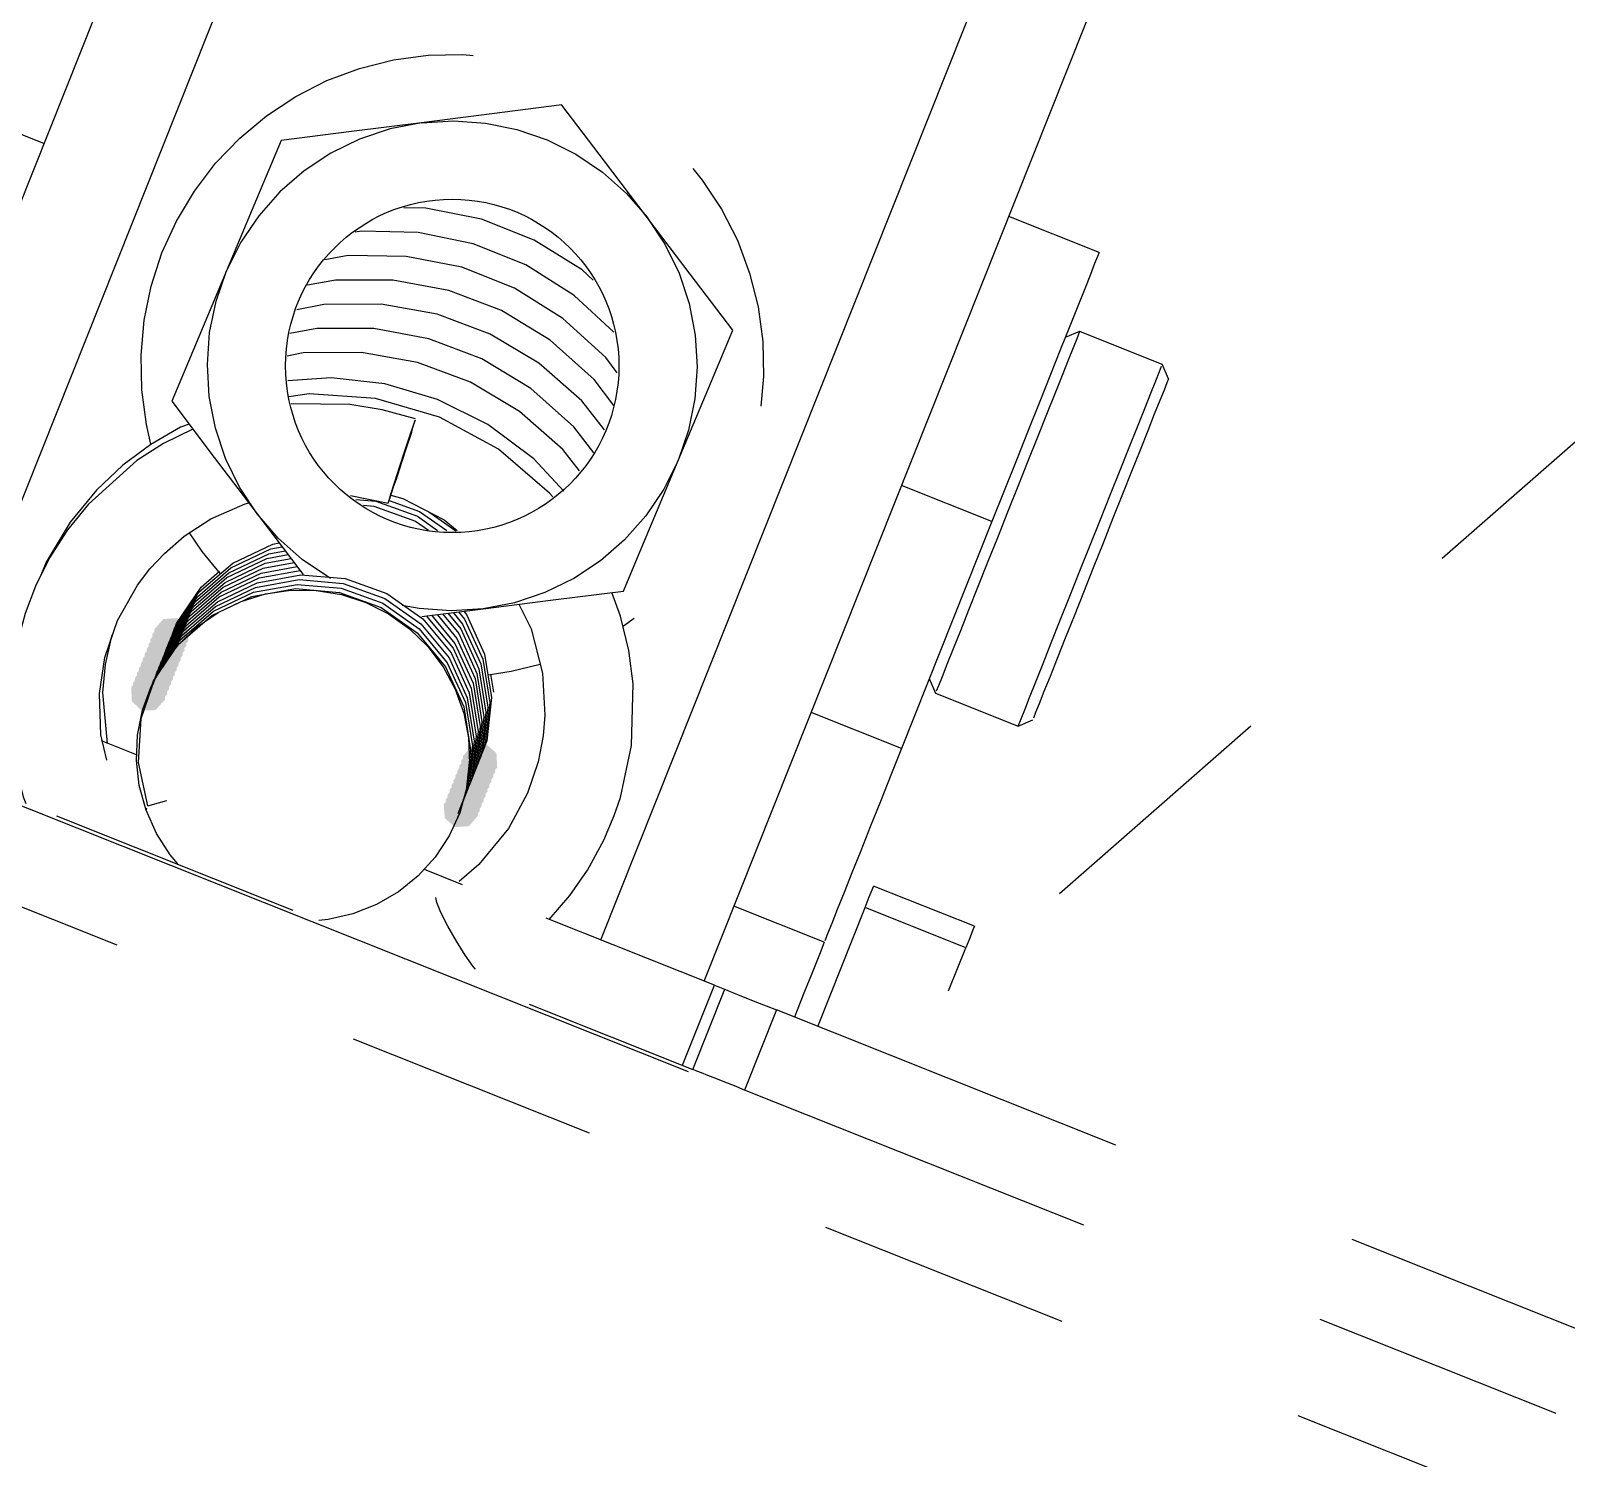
# Model space of a CAD drawing. Extents: x 3 to 592, y 5 to 207.
# Drawn here: x 52.07 to 59.74, y 63.55 to 70.67 of the extents above; entities that cross this region are included whole.
import ezdxf

# ---------------------------------------------------------------- set-up
doc = ezdxf.new("R2010")
doc.units = 0
doc.layers.get('0').update_dxf_attribs({"linetype": 'CONTINUOUS'})

msp = doc.modelspace()

# ---------------------------------------------------------------- hatches: boundary and pattern name
h = msp.add_hatch(color=7)
h.dxf.hatch_style = 2
h.paths.add_polyline_path([(52.683017, 67.684734), (52.728177, 67.73665), (52.796806, 67.741629), (52.848723, 67.696469), (52.853701, 67.627839), (52.807482, 67.572748), (52.738853, 67.56777), (52.686937, 67.61293)])
h = msp.add_hatch(color=7)
h.dxf.hatch_style = 2
h.paths.add_polyline_path([(52.683017, 67.684734), (52.728177, 67.73665), (52.796806, 67.741629), (52.848723, 67.696469), (52.853701, 67.627839), (52.807482, 67.572748), (52.738853, 67.56777), (52.686937, 67.61293)])
h = msp.add_hatch(color=7)
h.dxf.hatch_style = 2
h.paths.add_polyline_path([(52.65416, 67.612309), (52.69932, 67.664225), (52.767949, 67.669203), (52.819865, 67.624043), (52.824844, 67.555414), (52.778625, 67.500323), (52.709996, 67.495344), (52.65808, 67.540505)])
h = msp.add_hatch(color=7)
h.dxf.hatch_style = 2
h.paths.add_polyline_path([(52.65416, 67.612309), (52.69932, 67.664225), (52.767949, 67.669203), (52.819865, 67.624043), (52.824844, 67.555414), (52.778625, 67.500323), (52.709996, 67.495344), (52.65808, 67.540505)])
h = msp.add_hatch(color=7)
h.dxf.hatch_style = 2
h.paths.add_polyline_path([(52.663791, 67.636439), (52.708951, 67.688355), (52.77758, 67.693333), (52.829496, 67.648173), (52.834474, 67.579544), (52.788256, 67.524453), (52.719627, 67.519474), (52.66771, 67.564635)])
h = msp.add_hatch(color=7)
h.dxf.hatch_style = 2
h.paths.add_polyline_path([(52.663791, 67.636439), (52.708951, 67.688355), (52.77758, 67.693333), (52.829496, 67.648173), (52.834474, 67.579544), (52.788256, 67.524453), (52.719627, 67.519474), (52.66771, 67.564635)])
h = msp.add_hatch(color=7)
h.dxf.hatch_style = 2
h.paths.add_polyline_path([(52.673386, 67.660569), (52.718546, 67.712485), (52.787175, 67.717463), (52.839092, 67.672303), (52.84407, 67.603674), (52.797852, 67.548583), (52.729222, 67.543604), (52.677306, 67.588765)])
h = msp.add_hatch(color=7)
h.dxf.hatch_style = 2
h.paths.add_polyline_path([(52.673386, 67.660569), (52.718546, 67.712485), (52.787175, 67.717463), (52.839092, 67.672303), (52.84407, 67.603674), (52.797852, 67.548583), (52.729222, 67.543604), (52.677306, 67.588765)])
h = msp.add_hatch(color=7)
h.dxf.hatch_style = 2
h.paths.add_polyline_path([(52.615672, 67.515753), (52.660832, 67.56767), (52.729461, 67.572648), (52.781377, 67.527488), (52.786356, 67.458859), (52.740137, 67.403767), (52.671508, 67.398789), (52.619592, 67.443949)])
h = msp.add_hatch(color=7)
h.dxf.hatch_style = 2
h.paths.add_polyline_path([(52.615672, 67.515753), (52.660832, 67.56767), (52.729461, 67.572648), (52.781377, 67.527488), (52.786356, 67.458859), (52.740137, 67.403767), (52.671508, 67.398789), (52.619592, 67.443949)])
h = msp.add_hatch(color=7)
h.dxf.hatch_style = 2
h.paths.add_polyline_path([(52.625302, 67.539883), (52.670463, 67.5918), (52.739092, 67.596778), (52.791008, 67.551618), (52.795986, 67.482989), (52.749768, 67.427897), (52.681139, 67.422919), (52.629222, 67.468079)])
h = msp.add_hatch(color=7)
h.dxf.hatch_style = 2
h.paths.add_polyline_path([(52.625302, 67.539883), (52.670463, 67.5918), (52.739092, 67.596778), (52.791008, 67.551618), (52.795986, 67.482989), (52.749768, 67.427897), (52.681139, 67.422919), (52.629222, 67.468079)])
h = msp.add_hatch(color=7)
h.dxf.hatch_style = 2
h.paths.add_polyline_path([(52.634933, 67.564049), (52.680093, 67.615965), (52.748723, 67.620943), (52.800639, 67.575783), (52.805617, 67.507154), (52.759399, 67.452063), (52.69077, 67.447084), (52.638853, 67.492245)])
h = msp.add_hatch(color=7)
h.dxf.hatch_style = 2
h.paths.add_polyline_path([(52.634933, 67.564049), (52.680093, 67.615965), (52.748723, 67.620943), (52.800639, 67.575783), (52.805617, 67.507154), (52.759399, 67.452063), (52.69077, 67.447084), (52.638853, 67.492245)])
h = msp.add_hatch(color=7)
h.dxf.hatch_style = 2
h.paths.add_polyline_path([(52.644529, 67.588179), (52.689689, 67.640095), (52.758318, 67.645073), (52.810235, 67.599913), (52.815213, 67.531284), (52.768994, 67.476193), (52.700365, 67.471214), (52.648449, 67.516375)])
h = msp.add_hatch(color=7)
h.dxf.hatch_style = 2
h.paths.add_polyline_path([(52.644529, 67.588179), (52.689689, 67.640095), (52.758318, 67.645073), (52.810235, 67.599913), (52.815213, 67.531284), (52.768994, 67.476193), (52.700365, 67.471214), (52.648449, 67.516375)])
h = msp.add_hatch(color=7)
h.dxf.hatch_style = 2
h.paths.add_polyline_path([(52.586814, 67.443363), (52.631975, 67.49528), (52.700604, 67.500258), (52.75252, 67.455098), (52.757498, 67.386469), (52.71128, 67.331377), (52.642651, 67.326399), (52.590734, 67.371559)])
h = msp.add_hatch(color=7)
h.dxf.hatch_style = 2
h.paths.add_polyline_path([(52.586814, 67.443363), (52.631975, 67.49528), (52.700604, 67.500258), (52.75252, 67.455098), (52.757498, 67.386469), (52.71128, 67.331377), (52.642651, 67.326399), (52.590734, 67.371559)])
h = msp.add_hatch(color=7)
h.dxf.hatch_style = 2
h.paths.add_polyline_path([(52.596445, 67.467493), (52.641605, 67.51941), (52.710235, 67.524388), (52.762151, 67.479228), (52.767129, 67.410599), (52.720911, 67.355507), (52.652282, 67.350529), (52.600365, 67.395689)])
h = msp.add_hatch(color=7)
h.dxf.hatch_style = 2
h.paths.add_polyline_path([(52.596445, 67.467493), (52.641605, 67.51941), (52.710235, 67.524388), (52.762151, 67.479228), (52.767129, 67.410599), (52.720911, 67.355507), (52.652282, 67.350529), (52.600365, 67.395689)])
h = msp.add_hatch(color=7)
h.dxf.hatch_style = 2
h.paths.add_polyline_path([(52.606076, 67.491623), (52.651236, 67.54354), (52.719865, 67.548518), (52.771782, 67.503358), (52.77676, 67.434729), (52.730542, 67.379637), (52.661912, 67.374659), (52.609996, 67.419819)])
h = msp.add_hatch(color=7)
h.dxf.hatch_style = 2
h.paths.add_polyline_path([(52.606076, 67.491623), (52.651236, 67.54354), (52.719865, 67.548518), (52.771782, 67.503358), (52.77676, 67.434729), (52.730542, 67.379637), (52.661912, 67.374659), (52.609996, 67.419819)])
h = msp.add_hatch(color=7)
h.dxf.hatch_style = 2
h.paths.add_polyline_path([(52.568699, 67.398207), (52.61575, 67.448417), (52.684516, 67.450851), (52.734726, 67.403801), (52.737161, 67.335034), (52.689052, 67.282003), (52.620285, 67.279568), (52.570076, 67.326619)])
h = msp.add_hatch(color=7)
h.dxf.hatch_style = 2
h.paths.add_polyline_path([(52.568699, 67.398207), (52.61575, 67.448417), (52.684516, 67.450851), (52.734726, 67.403801), (52.737161, 67.335034), (52.689052, 67.282003), (52.620285, 67.279568), (52.570076, 67.326619)])
h = msp.add_hatch(color=7)
h.dxf.hatch_style = 2
h.paths.add_polyline_path([(52.577219, 67.419198), (52.622379, 67.471115), (52.691008, 67.476093), (52.742925, 67.430933), (52.747903, 67.362304), (52.701684, 67.307212), (52.633055, 67.302234), (52.581139, 67.347394)])
h = msp.add_hatch(color=7)
h.dxf.hatch_style = 2
h.paths.add_polyline_path([(52.577219, 67.419198), (52.622379, 67.471115), (52.691008, 67.476093), (52.742925, 67.430933), (52.747903, 67.362304), (52.701684, 67.307212), (52.633055, 67.302234), (52.581139, 67.347394)])
h = msp.add_hatch(color=7)
h.dxf.hatch_style = 2
h.paths.add_polyline_path([(54.395939, 66.995732), (54.350779, 66.943816), (54.28215, 66.938837), (54.230234, 66.983998), (54.225256, 67.052627), (54.271474, 67.107718), (54.340103, 67.112696), (54.39202, 67.067536)])
h = msp.add_hatch(color=7)
h.dxf.hatch_style = 2
h.paths.add_polyline_path([(54.395939, 66.995732), (54.350779, 66.943816), (54.28215, 66.938837), (54.230234, 66.983998), (54.225256, 67.052627), (54.271474, 67.107718), (54.340103, 67.112696), (54.39202, 67.067536)])
h = msp.add_hatch(color=7)
h.dxf.hatch_style = 2
h.paths.add_polyline_path([(54.367082, 66.923342), (54.321922, 66.871426), (54.253293, 66.866447), (54.201377, 66.911608), (54.196398, 66.980237), (54.242617, 67.035328), (54.311246, 67.040306), (54.363162, 66.995146)])
h = msp.add_hatch(color=7)
h.dxf.hatch_style = 2
h.paths.add_polyline_path([(54.367082, 66.923342), (54.321922, 66.871426), (54.253293, 66.866447), (54.201377, 66.911608), (54.196398, 66.980237), (54.242617, 67.035328), (54.311246, 67.040306), (54.363162, 66.995146)])
h = msp.add_hatch(color=7)
h.dxf.hatch_style = 2
h.paths.add_polyline_path([(54.376713, 66.947472), (54.331553, 66.895556), (54.262924, 66.890577), (54.211007, 66.935738), (54.206029, 67.004367), (54.252248, 67.059458), (54.320877, 67.064436), (54.372793, 67.019276)])
h = msp.add_hatch(color=7)
h.dxf.hatch_style = 2
h.paths.add_polyline_path([(54.376713, 66.947472), (54.331553, 66.895556), (54.262924, 66.890577), (54.211007, 66.935738), (54.206029, 67.004367), (54.252248, 67.059458), (54.320877, 67.064436), (54.372793, 67.019276)])
h = msp.add_hatch(color=7)
h.dxf.hatch_style = 2
h.paths.add_polyline_path([(54.386309, 66.971602), (54.341149, 66.919686), (54.272519, 66.914707), (54.220603, 66.959868), (54.215625, 67.028497), (54.261843, 67.083588), (54.330472, 67.088566), (54.382389, 67.043406)])
h = msp.add_hatch(color=7)
h.dxf.hatch_style = 2
h.paths.add_polyline_path([(54.386309, 66.971602), (54.341149, 66.919686), (54.272519, 66.914707), (54.220603, 66.959868), (54.215625, 67.028497), (54.261843, 67.083588), (54.330472, 67.088566), (54.382389, 67.043406)])
h = msp.add_hatch(color=7)
h.dxf.hatch_style = 2
h.paths.add_polyline_path([(54.338225, 66.850917), (54.293065, 66.799), (54.224436, 66.794022), (54.172519, 66.839182), (54.167541, 66.907811), (54.21376, 66.962903), (54.282389, 66.967881), (54.334305, 66.922721)])
h = msp.add_hatch(color=7)
h.dxf.hatch_style = 2
h.paths.add_polyline_path([(54.338225, 66.850917), (54.293065, 66.799), (54.224436, 66.794022), (54.172519, 66.839182), (54.167541, 66.907811), (54.21376, 66.962903), (54.282389, 66.967881), (54.334305, 66.922721)])
h = msp.add_hatch(color=7)
h.dxf.hatch_style = 2
h.paths.add_polyline_path([(54.347856, 66.875047), (54.302696, 66.82313), (54.234067, 66.818152), (54.18215, 66.863312), (54.177172, 66.931941), (54.22339, 66.987033), (54.29202, 66.992011), (54.343936, 66.946851)])
h = msp.add_hatch(color=7)
h.dxf.hatch_style = 2
h.paths.add_polyline_path([(54.347856, 66.875047), (54.302696, 66.82313), (54.234067, 66.818152), (54.18215, 66.863312), (54.177172, 66.931941), (54.22339, 66.987033), (54.29202, 66.992011), (54.343936, 66.946851)])
h = msp.add_hatch(color=7)
h.dxf.hatch_style = 2
h.paths.add_polyline_path([(54.357487, 66.899177), (54.312327, 66.84726), (54.243697, 66.842282), (54.191781, 66.887442), (54.186803, 66.956071), (54.233021, 67.011163), (54.30165, 67.016141), (54.353567, 66.970981)])
h = msp.add_hatch(color=7)
h.dxf.hatch_style = 2
h.paths.add_polyline_path([(54.357487, 66.899177), (54.312327, 66.84726), (54.243697, 66.842282), (54.191781, 66.887442), (54.186803, 66.956071), (54.233021, 67.011163), (54.30165, 67.016141), (54.353567, 66.970981)])
h = msp.add_hatch(color=7)
h.dxf.hatch_style = 2
h.paths.add_polyline_path([(54.309368, 66.778527), (54.264208, 66.72661), (54.195579, 66.721632), (54.143662, 66.766792), (54.138684, 66.835421), (54.184902, 66.890513), (54.253531, 66.895491), (54.305448, 66.850331)])
h = msp.add_hatch(color=7)
h.dxf.hatch_style = 2
h.paths.add_polyline_path([(54.309368, 66.778527), (54.264208, 66.72661), (54.195579, 66.721632), (54.143662, 66.766792), (54.138684, 66.835421), (54.184902, 66.890513), (54.253531, 66.895491), (54.305448, 66.850331)])
h = msp.add_hatch(color=7)
h.dxf.hatch_style = 2
h.paths.add_polyline_path([(54.318999, 66.802657), (54.273839, 66.75074), (54.205209, 66.745762), (54.153293, 66.790922), (54.148315, 66.859551), (54.194533, 66.914643), (54.263162, 66.919621), (54.315079, 66.874461)])
h = msp.add_hatch(color=7)
h.dxf.hatch_style = 2
h.paths.add_polyline_path([(54.318999, 66.802657), (54.273839, 66.75074), (54.205209, 66.745762), (54.153293, 66.790922), (54.148315, 66.859551), (54.194533, 66.914643), (54.263162, 66.919621), (54.315079, 66.874461)])
h = msp.add_hatch(color=7)
h.dxf.hatch_style = 2
h.paths.add_polyline_path([(54.328594, 66.826787), (54.283434, 66.77487), (54.214805, 66.769892), (54.162889, 66.815052), (54.15791, 66.883681), (54.204129, 66.938773), (54.272758, 66.943751), (54.324674, 66.898591)])
h = msp.add_hatch(color=7)
h.dxf.hatch_style = 2
h.paths.add_polyline_path([(54.328594, 66.826787), (54.283434, 66.77487), (54.214805, 66.769892), (54.162889, 66.815052), (54.15791, 66.883681), (54.204129, 66.938773), (54.272758, 66.943751), (54.324674, 66.898591)])
h = msp.add_hatch(color=7)
h.dxf.hatch_style = 2
h.paths.add_polyline_path([(54.299737, 66.754397), (54.254577, 66.70248), (54.185948, 66.697502), (54.134031, 66.742662), (54.129053, 66.811291), (54.175271, 66.866383), (54.243901, 66.871361), (54.295817, 66.826201)])
h = msp.add_hatch(color=7)
h.dxf.hatch_style = 2
h.paths.add_polyline_path([(54.299737, 66.754397), (54.254577, 66.70248), (54.185948, 66.697502), (54.134031, 66.742662), (54.129053, 66.811291), (54.175271, 66.866383), (54.243901, 66.871361), (54.295817, 66.826201)])

# ---------------------------------------------------------------- linework, layer by layer
at = {"color": 7}
for points in [[(55.350833, 65.475556), (26.67, 76.905556)], [(51.145511, 67.635896), (53.481252, 73.497652)], [(51.145511, 67.635896), (53.481252, 73.497652)], [(51.661589, 67.430227), (53.934184, 73.132879)], [(51.661589, 67.430227), (53.934184, 73.132879)], [(54.91293, 66.134544), (57.185525, 71.837197)], [(54.91293, 66.134544), (57.185525, 71.837197)], [(55.429009, 65.928875), (57.765103, 71.790983)], [(55.429009, 65.928875), (57.765103, 71.790983)], [(52.665983, 68.610727), (52.644111, 68.707741), (52.620827, 68.880602), (52.616947, 69.054874), (52.632822, 69.228794), (52.667747, 69.399538), (52.721722, 69.565344), (52.794041, 69.724094), (52.883647, 69.874024), (52.98948, 70.012666), (53.11013, 70.138608), (53.244186, 70.250438), (53.38953, 70.346394), (53.545105, 70.425416), (53.708441, 70.486446), (53.877774, 70.529133), (54.050636, 70.552416), (54.224908, 70.556296), (54.275773, 70.551654)], [(52.665983, 68.610727), (52.644111, 68.707741), (52.620827, 68.880602), (52.616947, 69.054874), (52.632822, 69.228794), (52.667747, 69.399538), (52.721722, 69.565344), (52.794041, 69.724094), (52.883647, 69.874024), (52.98948, 70.012666), (53.11013, 70.138608), (53.244186, 70.250438), (53.38953, 70.346394), (53.545105, 70.425416), (53.708441, 70.486446), (53.877774, 70.529133), (54.050636, 70.552416), (54.224908, 70.556296), (54.275773, 70.551654)], [(52.131771, 70.110738), (51.731721, 70.270194)], [(52.131771, 70.110738), (51.731721, 70.270194)], [(54.718585, 70.303813), (54.369688, 70.259716), (54.017968, 70.215266)], [(54.718585, 70.303813), (54.369688, 70.259716), (54.017968, 70.215266)], [(55.145764, 69.741415), (54.932333, 70.022579), (54.71855, 70.303743)], [(55.145764, 69.741415), (54.932333, 70.022579), (54.71855, 70.303743)], [(54.017968, 70.21509), (53.860982, 70.184751), (53.708935, 70.133951), (53.565354, 70.063748), (53.431652, 69.975554), (53.311002, 69.870779), (53.204816, 69.750834), (53.11521, 69.618542), (53.043949, 69.475315)], [(54.017968, 70.21509), (53.860982, 70.184751), (53.708935, 70.133951), (53.565354, 70.063748), (53.431652, 69.975554), (53.311002, 69.870779), (53.204816, 69.750834), (53.11521, 69.618542), (53.043949, 69.475315)], [(54.017968, 70.21509), (53.66766, 70.17064), (53.317352, 70.126542)], [(54.017968, 70.21509), (53.66766, 70.17064), (53.317352, 70.126542)], [(54.017968, 70.21509), (54.177777, 70.224615), (54.337232, 70.213679), (54.494218, 70.181576), (54.645207, 70.129365), (54.788435, 70.057751), (54.921079, 69.968145), (55.041024, 69.862312), (55.145799, 69.741309)], [(54.017968, 70.21509), (54.177777, 70.224615), (54.337232, 70.213679), (54.494218, 70.181576), (54.645207, 70.129365), (54.788435, 70.057751), (54.921079, 69.968145), (55.041024, 69.862312), (55.145799, 69.741309)], [(53.317316, 70.126366), (53.181144, 69.802163), (53.043914, 69.475138)], [(53.317316, 70.126366), (53.181144, 69.802163), (53.043914, 69.475138)], [(55.372624, 69.986415), (55.420472, 69.929058), (55.516427, 69.78336), (55.595449, 69.628138), (55.656833, 69.464802), (55.699166, 69.295469), (55.722449, 69.122607), (55.72633, 68.948335), (55.712795, 68.800054)], [(55.372624, 69.986415), (55.420472, 69.929058), (55.516427, 69.78336), (55.595449, 69.628138), (55.656833, 69.464802), (55.699166, 69.295469), (55.722449, 69.122607), (55.72633, 68.948335), (55.712795, 68.800054)], [(61.364213, 70.007162), (59.115516, 68.038435)], [(61.364213, 70.007162), (59.115516, 68.038435)], [(54.875994, 69.42836), (54.81955, 69.479866), (54.580719, 69.629091), (54.3179, 69.733866), (54.039206, 69.789252), (53.929844, 69.791016)], [(54.875994, 69.42836), (54.81955, 69.479866), (54.580719, 69.629091), (54.3179, 69.733866), (54.039206, 69.789252), (53.929844, 69.791016)], [(55.572942, 69.178981), (55.360217, 69.459087), (55.145728, 69.741309)], [(55.572942, 69.178981), (55.360217, 69.459087), (55.145728, 69.741309)], [(55.145764, 69.741415), (55.233958, 69.608065), (55.304161, 69.464132), (55.354608, 69.312437), (55.3853, 69.155098), (55.394825, 68.995643), (55.383536, 68.835834), (55.351786, 68.679201), (55.299575, 68.527859)], [(55.145764, 69.741415), (55.233958, 69.608065), (55.304161, 69.464132), (55.354608, 69.312437), (55.3853, 69.155098), (55.394825, 68.995643), (55.383536, 68.835834), (55.351786, 68.679201), (55.299575, 68.527859)], [(57.402483, 69.567884), (56.950927, 69.7478)], [(57.402483, 69.567884), (56.950927, 69.7478)], [(54.978547, 69.168786), (54.780991, 69.351878), (54.538986, 69.505336), (54.276166, 69.611169), (54.001, 69.667614), (53.718425, 69.673611), (53.686675, 69.668319)], [(54.978547, 69.168786), (54.780991, 69.351878), (54.538986, 69.505336), (54.276166, 69.611169), (54.001, 69.667614), (53.718425, 69.673611), (53.686675, 69.668319)], [(57.402483, 69.567884), (57.394369, 69.547775), (57.379905, 69.511439), (57.358386, 69.457464), (57.330164, 69.386556), (57.295591, 69.299772), (57.255375, 69.198525), (57.209514, 69.083872), (57.159419, 68.957931), (57.105444, 68.822464), (57.048294, 68.678884), (56.989027, 68.530011), (56.927997, 68.377611), (56.866966, 68.2238)], [(57.402483, 69.567884), (57.394369, 69.547775), (57.379905, 69.511439), (57.358386, 69.457464), (57.330164, 69.386556), (57.295591, 69.299772), (57.255375, 69.198525), (57.209514, 69.083872), (57.159419, 68.957931), (57.105444, 68.822464), (57.048294, 68.678884), (56.989027, 68.530011), (56.927997, 68.377611), (56.866966, 68.2238)], [(54.994704, 68.966962), (54.937907, 69.042456), (54.724476, 69.237895), (54.481765, 69.389237), (54.219651, 69.493306), (53.942015, 69.547987), (53.652032, 69.551515), (53.534557, 69.530348)], [(54.994704, 68.966962), (54.937907, 69.042456), (54.724476, 69.237895), (54.481765, 69.389237), (54.219651, 69.493306), (53.942015, 69.547987), (53.652032, 69.551515), (53.534557, 69.530348)], [(53.043808, 69.475244), (52.832494, 68.97183), (52.770405, 68.824016)], [(53.043808, 69.475244), (52.832494, 68.97183), (52.770405, 68.824016)], [(53.197478, 68.261689), (53.109283, 68.395039), (53.039081, 68.538972), (52.988633, 68.690666), (52.957942, 68.848005), (52.948417, 69.007461), (52.959706, 69.167269), (52.991456, 69.323902), (53.043667, 69.475244)], [(53.197478, 68.261689), (53.109283, 68.395039), (53.039081, 68.538972), (52.988633, 68.690666), (52.957942, 68.848005), (52.948417, 69.007461), (52.959706, 69.167269), (52.991456, 69.323902), (53.043667, 69.475244)], [(54.978229, 68.803555), (54.879804, 68.932672), (54.660729, 69.128816), (54.41696, 69.276983), (54.153788, 69.377525), (53.874741, 69.429383), (53.588285, 69.429383), (53.448938, 69.403277)], [(54.978229, 68.803555), (54.879804, 68.932672), (54.660729, 69.128816), (54.41696, 69.276983), (54.153788, 69.377525), (53.874741, 69.429383), (53.588285, 69.429383), (53.448938, 69.403277)], [(54.931204, 68.682341), (54.818668, 68.825921), (54.603121, 69.01501), (54.361115, 69.160002), (54.096179, 69.259485), (53.816074, 69.30958), (53.530324, 69.307816), (53.395562, 69.281357)], [(54.931204, 68.682341), (54.818668, 68.825921), (54.603121, 69.01501), (54.361115, 69.160002), (54.096179, 69.259485), (53.816074, 69.30958), (53.530324, 69.307816), (53.395562, 69.281357)], [(54.878958, 68.567124), (54.779122, 68.69624), (54.563574, 68.888151), (54.319099, 69.036318), (54.054516, 69.13686), (53.778997, 69.188013), (53.494305, 69.188365), (53.360602, 69.162965)], [(54.878958, 68.567124), (54.779122, 68.69624), (54.563574, 68.888151), (54.319099, 69.036318), (54.054516, 69.13686), (53.778997, 69.188013), (53.494305, 69.188365), (53.360602, 69.162965)], [(55.299434, 68.527859), (55.436311, 68.853473), (55.572836, 69.179087)], [(55.299434, 68.527859), (55.436311, 68.853473), (55.572836, 69.179087)], [(57.305011, 69.173196), (57.290547, 69.136507), (57.272555, 69.091704), (57.247861, 69.029968), (57.217169, 68.95271), (57.180833, 68.86134), (57.139558, 68.758329), (57.094755, 68.645088), (57.046424, 68.524438), (56.99633, 68.398496), (56.945177, 68.270085), (56.894024, 68.141674), (56.843577, 68.015732), (56.795599, 67.894729), (56.750444, 67.78184), (56.709522, 67.678476), (56.673186, 67.58746), (56.642141, 67.510201), (56.617799, 67.448465), (56.599808, 67.40331), (56.588872, 67.376146)], [(57.305011, 69.173196), (57.290547, 69.136507), (57.272555, 69.091704), (57.247861, 69.029968), (57.217169, 68.95271), (57.180833, 68.86134), (57.139558, 68.758329), (57.094755, 68.645088), (57.046424, 68.524438), (56.99633, 68.398496), (56.945177, 68.270085), (56.894024, 68.141674), (56.843577, 68.015732), (56.795599, 67.894729), (56.750444, 67.78184), (56.709522, 67.678476), (56.673186, 67.58746), (56.642141, 67.510201), (56.617799, 67.448465), (56.599808, 67.40331), (56.588872, 67.376146)], [(57.305011, 69.173196), (57.232691, 69.142151)], [(57.305011, 69.173196), (57.232691, 69.142151)], [(57.717866, 69.008696), (57.305116, 69.17309)], [(57.717866, 69.008696), (57.305116, 69.17309)], [(54.806921, 68.477271), (54.724018, 68.582752), (54.507059, 68.773604), (54.261879, 68.920007), (53.998354, 69.018432), (53.718601, 69.068527), (53.427207, 69.065704), (53.346773, 69.049477)], [(54.806921, 68.477271), (54.724018, 68.582752), (54.507059, 68.773604), (54.261879, 68.920007), (53.998354, 69.018432), (53.718601, 69.068527), (53.427207, 69.065704), (53.346773, 69.049477)], [(56.998059, 67.202368), (57.012523, 67.239056), (57.030514, 67.283859), (57.055209, 67.345595), (57.0859, 67.422854), (57.122236, 67.514223), (57.163511, 67.617234), (57.208314, 67.730476), (57.256645, 67.851126), (57.306739, 67.977068), (57.357892, 68.105479), (57.409045, 68.23389), (57.459492, 68.359831), (57.50747, 68.480834), (57.552625, 68.593723), (57.593548, 68.697087), (57.629884, 68.788104), (57.660575, 68.865362), (57.68527, 68.927098), (57.703261, 68.972254), (57.714197, 68.999417)], [(56.998059, 67.202368), (57.012523, 67.239056), (57.030514, 67.283859), (57.055209, 67.345595), (57.0859, 67.422854), (57.122236, 67.514223), (57.163511, 67.617234), (57.208314, 67.730476), (57.256645, 67.851126), (57.306739, 67.977068), (57.357892, 68.105479), (57.409045, 68.23389), (57.459492, 68.359831), (57.50747, 68.480834), (57.552625, 68.593723), (57.593548, 68.697087), (57.629884, 68.788104), (57.660575, 68.865362), (57.68527, 68.927098), (57.703261, 68.972254), (57.714197, 68.999417)], [(57.748911, 68.936517), (57.717866, 69.008837)], [(57.748911, 68.936517), (57.717866, 69.008837)], [(54.729133, 68.375706), (54.579555, 68.537631), (54.349544, 68.709081), (54.098366, 68.833965), (53.834489, 68.911223), (53.566025, 68.940856), (53.349419, 68.926745)], [(54.729133, 68.375706), (54.579555, 68.537631), (54.349544, 68.709081), (54.098366, 68.833965), (53.834489, 68.911223), (53.566025, 68.940856), (53.349419, 68.926745)], [(57.748911, 68.936517), (57.740797, 68.916056), (57.726686, 68.880426), (57.705519, 68.827509), (57.678002, 68.75907), (57.645194, 68.676167), (57.607094, 68.580564), (57.564761, 68.474378), (57.519252, 68.360078), (57.471275, 68.239781), (57.421886, 68.115956), (57.372497, 67.991778), (57.323814, 67.869717), (57.276894, 67.751889), (57.232797, 67.64147), (57.19258, 67.540223), (57.15695, 67.450617), (57.126611, 67.37477), (57.102269, 67.314092), (57.08463, 67.269642), (57.073694, 67.242478)], [(57.748911, 68.936517), (57.740797, 68.916056), (57.726686, 68.880426), (57.705519, 68.827509), (57.678002, 68.75907), (57.645194, 68.676167), (57.607094, 68.580564), (57.564761, 68.474378), (57.519252, 68.360078), (57.471275, 68.239781), (57.421886, 68.115956), (57.372497, 67.991778), (57.323814, 67.869717), (57.276894, 67.751889), (57.232797, 67.64147), (57.19258, 67.540223), (57.15695, 67.450617), (57.126611, 67.37477), (57.102269, 67.314092), (57.08463, 67.269642), (57.073694, 67.242478)], [(52.770299, 68.824087), (52.983024, 68.543981), (53.197513, 68.261759)], [(52.770299, 68.824087), (52.983024, 68.543981), (53.197513, 68.261759)], [(54.673429, 68.346285), (54.657202, 68.365688), (54.402143, 68.585115), (54.108279, 68.744571), (53.78831, 68.837704), (53.455993, 68.860987), (53.354746, 68.846171)], [(54.673429, 68.346285), (54.657202, 68.365688), (54.402143, 68.585115), (54.108279, 68.744571), (53.78831, 68.837704), (53.455993, 68.860987), (53.354746, 68.846171)], [(53.988159, 68.737162), (53.822, 68.782318), (53.660428, 68.808071), (53.366917, 68.810893)], [(53.988159, 68.737162), (53.822, 68.782318), (53.660428, 68.808071), (53.366917, 68.810893)], [(53.967345, 68.668829), (53.975106, 68.693524), (53.986395, 68.730213), (53.977928, 68.709046), (53.959584, 68.654718), (53.935242, 68.580635), (53.908431, 68.498438), (53.883031, 68.420474), (53.863275, 68.358385), (53.852339, 68.322049)], [(53.967345, 68.668829), (53.975106, 68.693524), (53.986395, 68.730213), (53.977928, 68.709046), (53.959584, 68.654718), (53.935242, 68.580635), (53.908431, 68.498438), (53.883031, 68.420474), (53.863275, 68.358385), (53.852339, 68.322049)], [(52.875356, 68.685798), (52.730012, 68.613831), (52.595604, 68.527754), (52.353951, 68.311148), (52.249529, 68.182031), (52.15957, 68.041979), (52.089367, 67.901573), (52.037509, 67.765048), (51.992354, 67.592187), (51.966954, 67.405215), (51.965895, 67.194254), (51.987415, 67.022098), (52.029043, 66.84959), (52.04139, 66.81537)], [(52.875356, 68.685798), (52.730012, 68.613831), (52.595604, 68.527754), (52.353951, 68.311148), (52.249529, 68.182031), (52.15957, 68.041979), (52.089367, 67.901573), (52.037509, 67.765048), (51.992354, 67.592187), (51.966954, 67.405215), (51.965895, 67.194254), (51.987415, 67.022098), (52.029043, 66.84959), (52.04139, 66.81537)], [(52.856589, 68.710493), (52.813902, 68.694265), (52.665736, 68.608187), (52.526389, 68.504823), (52.39445, 68.380998), (52.263216, 68.22119), (52.142919, 68.021518), (52.116461, 67.955548)], [(52.856589, 68.710493), (52.813902, 68.694265), (52.665736, 68.608187), (52.526389, 68.504823), (52.39445, 68.380998), (52.263216, 68.22119), (52.142919, 68.021518), (52.116461, 67.955548)], [(53.967345, 68.668829), (53.941592, 68.590866), (53.918309, 68.518899), (53.897847, 68.455399), (53.889381, 68.428235)], [(53.967345, 68.668829), (53.941592, 68.590866), (53.918309, 68.518899), (53.897847, 68.455399), (53.889381, 68.428235)], [(53.967345, 68.668829), (53.941592, 68.590866), (53.918309, 68.518899), (53.897847, 68.455399), (53.889381, 68.428235)], [(53.967345, 68.668829), (53.941592, 68.590866), (53.918309, 68.518899), (53.897847, 68.455399), (53.889381, 68.428235)], [(55.299434, 68.527859), (55.22782, 68.384632), (55.138567, 68.251987), (55.032381, 68.132396), (54.911378, 68.027268), (54.778028, 67.939073), (54.634095, 67.869223), (54.4824, 67.818423), (54.325414, 67.788084)], [(55.299434, 68.527859), (55.22782, 68.384632), (55.138567, 68.251987), (55.032381, 68.132396), (54.911378, 68.027268), (54.778028, 67.939073), (54.634095, 67.869223), (54.4824, 67.818423), (54.325414, 67.788084)], [(55.02596, 67.876702), (55.088049, 68.024516), (55.299363, 68.52793)], [(55.02596, 67.876702), (55.088049, 68.024516), (55.299363, 68.52793)], [(53.851281, 68.31651), (53.860806, 68.342969), (53.878798, 68.397296), (53.889381, 68.428341)], [(53.851281, 68.31651), (53.860806, 68.342969), (53.878798, 68.397296), (53.889381, 68.428341)], [(53.662897, 68.353305), (53.850575, 68.314852)], [(53.662897, 68.353305), (53.850575, 68.314852)], [(53.865074, 68.356057), (53.924341, 68.339476), (54.131069, 68.232232), (54.195274, 68.179315)], [(53.865074, 68.356057), (53.924341, 68.339476), (54.131069, 68.232232), (54.195274, 68.179315)], [(56.866861, 68.2238), (56.415305, 68.403717)], [(56.866861, 68.2238), (56.415305, 68.403717)], [(52.446026, 67.031588), (52.415687, 67.157882), (52.40969, 67.365668), (52.436854, 67.544879), (52.499295, 67.729735), (52.598779, 67.906124), (52.66122, 67.987616), (52.73354, 68.064874), (52.83267, 68.150246), (52.966373, 68.237029), (53.137823, 68.312877), (53.155462, 68.31711)], [(52.446026, 67.031588), (52.415687, 67.157882), (52.40969, 67.365668), (52.436854, 67.544879), (52.499295, 67.729735), (52.598779, 67.906124), (52.66122, 67.987616), (52.73354, 68.064874), (52.83267, 68.150246), (52.966373, 68.237029), (53.137823, 68.312877), (53.155462, 68.31711)], [(53.197478, 68.261689), (53.410908, 67.980525), (53.426783, 67.959711)], [(53.197478, 68.261689), (53.410908, 67.980525), (53.426783, 67.959711)], [(53.564084, 67.939814), (53.422268, 68.034711), (53.302323, 68.140898), (53.197548, 68.261547)], [(53.564084, 67.939814), (53.422268, 68.034711), (53.302323, 68.140898), (53.197548, 68.261547)], [(53.689038, 68.334079), (53.78958, 68.325612), (53.998072, 68.249765), (54.098261, 68.179209)], [(53.689038, 68.334079), (53.78958, 68.325612), (53.998072, 68.249765), (54.098261, 68.179209)], [(53.727385, 68.305892), (53.779949, 68.301306), (53.988441, 68.225811), (54.052999, 68.180303)], [(53.727385, 68.305892), (53.779949, 68.301306), (53.988441, 68.225811), (54.052999, 68.180303)], [(53.855761, 68.329175), (54.007808, 68.274142), (54.143981, 68.178186)], [(53.855761, 68.329175), (54.007808, 68.274142), (54.143981, 68.178186)], [(54.054798, 68.271813), (54.189207, 68.177269)], [(54.054798, 68.271813), (54.189207, 68.177269)], [(56.866861, 68.2238), (56.414952, 67.089972)], [(56.866861, 68.2238), (56.414952, 67.089972)], [(52.758763, 67.613283), (52.784869, 67.690189), (52.907988, 67.872575), (53.075205, 68.016508), (53.274524, 68.111405), (53.30698, 68.117402)], [(52.758763, 67.613283), (52.784869, 67.690189), (52.907988, 67.872575), (53.075205, 68.016508), (53.274524, 68.111405), (53.30698, 68.117402)], [(53.013187, 67.96338), (52.922876, 68.073799), (52.859023, 68.166933)], [(53.013187, 67.96338), (52.922876, 68.073799), (52.859023, 68.166933)], [(47.658055, 68.038874), (52.496425, 66.110734)], [(47.658055, 68.038874), (52.496425, 66.110734)], [(52.717947, 67.509849), (52.746169, 67.593457), (52.869289, 67.776196), (53.036858, 67.920129), (53.236177, 68.015026), (53.366705, 68.038663)], [(52.717947, 67.509849), (52.746169, 67.593457), (52.869289, 67.776196), (53.036858, 67.920129), (53.236177, 68.015026), (53.366705, 68.038663)], [(52.729906, 67.540893), (52.756012, 67.617799), (52.879131, 67.800185), (53.046348, 67.944118), (53.245667, 68.039015), (53.351853, 68.058418)], [(52.729906, 67.540893), (52.756012, 67.617799), (52.879131, 67.800185), (53.046348, 67.944118), (53.245667, 68.039015), (53.351853, 68.058418)], [(52.739502, 67.565023), (52.765607, 67.641929), (52.888727, 67.824315), (53.055943, 67.968248), (53.255263, 68.063145), (53.336754, 68.077962)], [(52.739502, 67.565023), (52.765607, 67.641929), (52.888727, 67.824315), (53.055943, 67.968248), (53.255263, 68.063145), (53.336754, 68.077962)], [(52.749133, 67.589153), (52.775238, 67.666059), (52.898358, 67.848445), (53.065574, 67.992378), (53.264894, 68.087275), (53.322044, 68.097859)], [(52.749133, 67.589153), (52.775238, 67.666059), (52.898358, 67.848445), (53.065574, 67.992378), (53.264894, 68.087275), (53.322044, 68.097859)], [(52.686479, 67.434037), (52.707646, 67.496831), (52.830765, 67.67957), (52.998335, 67.823503), (53.197654, 67.918401), (53.415671, 67.957912), (53.635804, 67.939567), (53.844296, 67.86372), (54.024565, 67.737073), (54.165676, 67.567387), (54.25634, 67.368067), (54.290912, 67.151462), (54.267276, 66.934856), (54.226707, 66.833962)], [(52.686479, 67.434037), (52.707646, 67.496831), (52.830765, 67.67957), (52.998335, 67.823503), (53.197654, 67.918401), (53.415671, 67.957912), (53.635804, 67.939567), (53.844296, 67.86372), (54.024565, 67.737073), (54.165676, 67.567387), (54.25634, 67.368067), (54.290912, 67.151462), (54.267276, 66.934856), (54.226707, 66.833962)], [(52.69611, 67.458167), (52.717277, 67.520961), (52.840396, 67.7037), (53.007966, 67.847633), (53.207285, 67.942531), (53.411543, 67.979572)], [(52.69611, 67.458167), (52.717277, 67.520961), (52.840396, 67.7037), (53.007966, 67.847633), (53.207285, 67.942531), (53.411543, 67.979572)], [(52.701049, 67.468468), (52.727154, 67.545373), (52.850274, 67.727759), (53.017491, 67.871693), (53.21681, 67.96659), (53.396727, 67.999398)], [(52.701049, 67.468468), (52.727154, 67.545373), (52.850274, 67.727759), (53.017491, 67.871693), (53.21681, 67.96659), (53.396727, 67.999398)], [(52.710644, 67.492598), (52.73675, 67.569503), (52.859869, 67.751889), (53.027086, 67.895823), (53.226406, 67.99072), (53.381628, 68.018942)], [(52.710644, 67.492598), (52.73675, 67.569503), (52.859869, 67.751889), (53.027086, 67.895823), (53.226406, 67.99072), (53.381628, 68.018942)], [(52.773051, 67.651242), (52.794217, 67.714036), (52.917337, 67.896775), (53.008354, 67.975092)], [(52.773051, 67.651242), (52.794217, 67.714036), (52.917337, 67.896775), (53.008354, 67.975092)], [(52.641923, 66.782668), (52.608409, 66.905082), (52.594298, 67.031023), (52.599237, 67.157318), (52.623932, 67.281496), (52.667323, 67.400029), (52.728354, 67.510801), (52.805965, 67.61099), (52.89804, 67.697773), (53.002462, 67.76974), (53.116762, 67.825126), (53.238471, 67.862168), (53.364412, 67.880512), (53.491765, 67.879101), (53.617707, 67.858993), (53.739062, 67.819482), (53.853009, 67.762332), (53.957079, 67.688601), (54.048801, 67.600054), (54.125707, 67.498807), (54.186384, 67.386976), (54.229071, 67.267384), (54.253059, 67.142854), (54.257646, 67.016559), (54.242476, 66.890971), (54.208609, 66.768909), (54.156046, 66.653904), (54.086548, 66.548423), (54.001529, 66.454584), (53.903104, 66.374857), (53.79339, 66.311004), (53.675209, 66.26479), (53.551032, 66.236921), (53.505876, 66.231982)], [(52.641923, 66.782668), (52.608409, 66.905082), (52.594298, 67.031023), (52.599237, 67.157318), (52.623932, 67.281496), (52.667323, 67.400029), (52.728354, 67.510801), (52.805965, 67.61099), (52.89804, 67.697773), (53.002462, 67.76974), (53.116762, 67.825126), (53.238471, 67.862168), (53.364412, 67.880512), (53.491765, 67.879101), (53.617707, 67.858993), (53.739062, 67.819482), (53.853009, 67.762332), (53.957079, 67.688601), (54.048801, 67.600054), (54.125707, 67.498807), (54.186384, 67.386976), (54.229071, 67.267384), (54.253059, 67.142854), (54.257646, 67.016559), (54.242476, 66.890971), (54.208609, 66.768909), (54.156046, 66.653904), (54.086548, 66.548423), (54.001529, 66.454584), (53.903104, 66.374857), (53.79339, 66.311004), (53.675209, 66.26479), (53.551032, 66.236921), (53.505876, 66.231982)], [(52.650355, 66.803799), (52.604846, 67.019699), (52.617899, 67.239832), (52.688455, 67.448677), (52.811574, 67.631416), (52.979144, 67.775349), (53.178463, 67.870246), (53.39648, 67.909757), (53.616613, 67.89106), (53.825105, 67.815566), (54.005374, 67.688566), (54.146485, 67.51888), (54.237149, 67.31956), (54.271721, 67.102955), (54.248085, 66.886702), (54.207516, 66.785455)], [(52.650355, 66.803799), (52.604846, 67.019699), (52.617899, 67.239832), (52.688455, 67.448677), (52.811574, 67.631416), (52.979144, 67.775349), (53.178463, 67.870246), (53.39648, 67.909757), (53.616613, 67.89106), (53.825105, 67.815566), (54.005374, 67.688566), (54.146485, 67.51888), (54.237149, 67.31956), (54.271721, 67.102955), (54.248085, 66.886702), (54.207516, 66.785455)], [(52.658821, 67.364645), (52.679988, 67.42744), (52.803107, 67.610179), (52.970677, 67.754112), (53.169996, 67.849009), (53.388013, 67.88852), (53.608146, 67.870176), (53.816638, 67.794329), (53.996907, 67.667681), (54.138019, 67.497995), (54.228683, 67.298676), (54.263255, 67.08207), (54.239619, 66.865465), (54.199049, 66.76457)], [(52.658821, 67.364645), (52.679988, 67.42744), (52.803107, 67.610179), (52.970677, 67.754112), (53.169996, 67.849009), (53.388013, 67.88852), (53.608146, 67.870176), (53.816638, 67.794329), (53.996907, 67.667681), (54.138019, 67.497995), (54.228683, 67.298676), (54.263255, 67.08207), (54.239619, 66.865465), (54.199049, 66.76457)], [(52.676884, 67.409907), (52.69805, 67.472701), (52.82117, 67.65544), (52.988739, 67.799373), (53.188059, 67.894271), (53.406075, 67.933782), (53.626209, 67.915084), (53.8347, 67.83959), (54.01497, 67.712943), (54.156081, 67.543257), (54.246745, 67.343937), (54.281317, 67.127332), (54.257681, 66.910726), (54.217111, 66.809832)], [(52.676884, 67.409907), (52.69805, 67.472701), (52.82117, 67.65544), (52.988739, 67.799373), (53.188059, 67.894271), (53.406075, 67.933782), (53.626209, 67.915084), (53.8347, 67.83959), (54.01497, 67.712943), (54.156081, 67.543257), (54.246745, 67.343937), (54.281317, 67.127332), (54.257681, 66.910726), (54.217111, 66.809832)], [(54.325308, 67.787979), (54.675617, 67.832429), (55.025925, 67.876526)], [(54.325308, 67.787979), (54.675617, 67.832429), (55.025925, 67.876526)], [(54.325308, 67.787979), (54.1655, 67.778454), (54.006044, 67.78939), (53.920672, 67.804206)], [(54.325308, 67.787979), (54.1655, 67.778454), (54.006044, 67.78939), (53.920672, 67.804206)], [(54.503496, 67.810521), (54.56488, 67.687754), (54.622382, 67.465857), (54.634024, 67.256307), (54.625205, 67.153649), (54.599805, 67.023827), (54.546535, 66.867193), (54.452344, 66.69151), (54.303471, 66.511241), (54.205752, 66.425868)], [(54.503496, 67.810521), (54.56488, 67.687754), (54.622382, 67.465857), (54.634024, 67.256307), (54.625205, 67.153649), (54.599805, 67.023827), (54.546535, 66.867193), (54.452344, 66.69151), (54.303471, 66.511241), (54.205752, 66.425868)], [(54.655685, 66.237062), (54.758343, 66.355948), (54.846185, 66.482595), (54.928735, 66.633231), (54.980593, 66.755645), (55.011285, 66.845603), (55.067024, 67.105248), (55.075137, 67.413576), (55.053618, 67.580439), (55.01199, 67.751889), (54.968599, 67.869364)], [(54.655685, 66.237062), (54.758343, 66.355948), (54.846185, 66.482595), (54.928735, 66.633231), (54.980593, 66.755645), (55.011285, 66.845603), (55.067024, 67.105248), (55.075137, 67.413576), (55.053618, 67.580439), (55.01199, 67.751889), (54.968599, 67.869364)], [(54.018744, 67.749138), (54.325308, 67.787943)], [(54.018744, 67.749138), (54.325308, 67.787943)], [(54.041675, 67.752066), (54.175378, 67.591199), (54.266042, 67.392233), (54.300614, 67.175627), (54.276625, 66.959021), (54.236408, 66.858127)], [(54.041675, 67.752066), (54.175378, 67.591199), (54.266042, 67.392233), (54.300614, 67.175627), (54.276625, 66.959021), (54.236408, 66.858127)], [(54.068521, 67.755452), (54.184938, 67.6154), (54.275602, 67.41608), (54.310174, 67.199475), (54.286538, 66.983222), (54.245969, 66.881975)], [(54.068521, 67.755452), (54.184938, 67.6154), (54.275602, 67.41608), (54.310174, 67.199475), (54.286538, 66.983222), (54.245969, 66.881975)], [(54.095368, 67.758839), (54.194498, 67.6396), (54.285162, 67.440281), (54.319734, 67.223675), (54.296098, 67.007422), (54.255529, 66.906175)], [(54.095368, 67.758839), (54.194498, 67.6396), (54.285162, 67.440281), (54.319734, 67.223675), (54.296098, 67.007422), (54.255529, 66.906175)], [(54.122214, 67.762261), (54.204059, 67.663836), (54.294723, 67.464517), (54.329648, 67.247911), (54.305659, 67.031658), (54.265089, 66.930411)], [(54.122214, 67.762261), (54.204059, 67.663836), (54.294723, 67.464517), (54.329648, 67.247911), (54.305659, 67.031658), (54.265089, 66.930411)], [(54.149061, 67.765648), (54.213619, 67.688037), (54.304283, 67.488717), (54.339208, 67.272112), (54.315219, 67.055506), (54.275002, 66.954612)], [(54.149061, 67.765648), (54.213619, 67.688037), (54.304283, 67.488717), (54.339208, 67.272112), (54.315219, 67.055506), (54.275002, 66.954612)], [(54.175907, 67.76907), (54.223179, 67.71192), (54.313843, 67.512953), (54.348768, 67.295995), (54.324779, 67.079742), (54.284563, 66.978848)], [(54.175907, 67.76907), (54.223179, 67.71192), (54.313843, 67.512953), (54.348768, 67.295995), (54.324779, 67.079742), (54.284563, 66.978848)], [(54.202753, 67.772456), (54.232739, 67.73612), (54.323403, 67.536801), (54.358328, 67.320195), (54.334339, 67.103943), (54.294123, 67.002695)], [(54.202753, 67.772456), (54.232739, 67.73612), (54.323403, 67.536801), (54.358328, 67.320195), (54.334339, 67.103943), (54.294123, 67.002695)], [(54.2296, 67.775843), (54.242652, 67.760321), (54.333316, 67.561001), (54.367889, 67.344396), (54.3439, 67.128143), (54.297333, 67.010668)], [(54.2296, 67.775843), (54.242652, 67.760321), (54.333316, 67.561001), (54.367889, 67.344396), (54.3439, 67.128143), (54.297333, 67.010668)], [(55.080167, 67.739543), (55.026419, 67.701971)], [(55.080167, 67.739543), (55.026419, 67.701971)], [(52.449977, 67.116043), (52.426341, 67.370748), (52.439041, 67.509743), (52.471849, 67.651912)], [(52.449977, 67.116043), (52.426341, 67.370748), (52.439041, 67.509743), (52.471849, 67.651912)], [(52.471955, 67.652089), (52.479011, 67.669022)], [(52.471955, 67.652089), (52.479011, 67.669022)], [(54.611058, 67.509355), (54.465361, 67.474077), (54.350003, 67.456085)], [(54.611058, 67.509355), (54.465361, 67.474077), (54.350003, 67.456085)], [(54.362562, 67.462224), (54.377026, 67.372265)], [(54.362562, 67.462224), (54.377026, 67.372265)], [(56.554158, 67.439081), (56.585203, 67.366762)], [(56.554158, 67.439081), (56.585203, 67.366762)], [(56.585203, 67.366903), (56.997953, 67.202509)], [(56.585203, 67.366903), (56.997953, 67.202509)], [(56.414988, 67.089902), (55.963432, 67.269819)], [(56.414988, 67.089902), (55.963432, 67.269819)], [(56.998059, 67.202368), (57.070378, 67.233412)], [(56.998059, 67.202368), (57.070378, 67.233412)], [(58.159979, 67.201865), (57.204442, 66.365295)], [(58.159979, 67.201865), (57.204442, 66.365295)], [(52.593663, 67.058787), (52.419038, 67.128284)], [(52.593663, 67.058787), (52.419038, 67.128284)], [(56.414988, 67.089902), (56.362071, 66.957257), (56.30986, 66.826024), (56.259412, 66.69973), (56.211787, 66.579785), (56.16769, 66.469719), (56.128532, 66.371294), (56.094665, 66.286274), (56.067149, 66.216777), (56.045982, 66.164213), (56.032224, 66.129641)], [(56.414988, 67.089902), (56.362071, 66.957257), (56.30986, 66.826024), (56.259412, 66.69973), (56.211787, 66.579785), (56.16769, 66.469719), (56.128532, 66.371294), (56.094665, 66.286274), (56.067149, 66.216777), (56.045982, 66.164213), (56.032224, 66.129641)], [(52.650355, 66.803799), (52.703977, 66.818969), (52.74631, 66.83061)], [(52.650355, 66.803799), (52.703977, 66.818969), (52.74631, 66.83061)], [(52.195277, 66.754003), (53.375044, 66.283842)], [(52.195277, 66.754003), (53.375044, 66.283842)], [(52.641923, 66.782668), (52.646509, 66.794662)], [(52.641923, 66.782668), (52.646509, 66.794662)], [(52.800038, 66.514204), (52.762644, 66.559712), (52.693852, 66.666604), (52.641994, 66.782668)], [(52.800038, 66.514204), (52.762644, 66.559712), (52.693852, 66.666604), (52.641994, 66.782668)], [(54.200108, 66.746861), (54.206105, 66.761677)], [(54.200108, 66.746861), (54.206105, 66.761677)], [(54.222509, 66.409676), (54.032362, 66.485523)], [(54.222509, 66.409676), (54.032362, 66.485523)], [(54.288267, 65.987648), (54.275567, 66.002464), (54.236056, 66.058203), (54.191958, 66.128759), (54.149625, 66.203548), (54.115053, 66.271281), (54.094239, 66.321376), (54.089653, 66.346776)], [(54.288267, 65.987648), (54.275567, 66.002464), (54.236056, 66.058203), (54.191958, 66.128759), (54.149625, 66.203548), (54.115053, 66.271281), (54.094239, 66.321376), (54.089653, 66.346776)], [(56.233201, 66.296046), (56.254368, 66.349316), (56.268479, 66.384593), (56.275534, 66.401879)], [(56.233201, 66.296046), (56.254368, 66.349316), (56.268479, 66.384593), (56.275534, 66.401879)], [(56.779266, 66.203124), (56.276205, 66.403502)], [(56.779266, 66.203124), (56.276205, 66.403502)], [(56.029684, 66.123079), (55.578128, 66.302996)], [(56.029684, 66.123079), (55.578128, 66.302996)], [(55.996699, 65.702639), (56.23306, 66.296011)], [(55.996699, 65.702639), (56.23306, 66.296011)], [(56.736368, 66.095562), (56.233307, 66.29594)], [(56.736368, 66.095562), (56.233307, 66.29594)], [(55.48062, 65.908308), (54.640304, 66.243094)], [(55.48062, 65.908308), (54.640304, 66.243094)], [(56.779266, 66.203124), (56.771857, 66.184074), (56.757746, 66.148797), (56.736227, 66.095527)], [(56.779266, 66.203124), (56.771857, 66.184074), (56.757746, 66.148797), (56.736227, 66.095527)], [(56.029684, 66.123079), (56.024745, 66.110379), (56.012045, 66.078982), (55.992289, 66.028887), (55.965125, 65.961154), (55.931259, 65.876135), (55.891042, 65.77524), (55.880459, 65.748782)], [(56.029684, 66.123079), (56.024745, 66.110379), (56.012045, 66.078982), (55.992289, 66.028887), (55.965125, 65.961154), (55.931259, 65.876135), (55.891042, 65.77524), (55.880459, 65.748782)], [(56.650784, 65.880756), (56.736509, 66.095598)], [(56.650784, 65.880756), (56.736509, 66.095598)], [(55.321235, 65.508329), (55.480691, 65.908379)], [(55.321235, 65.508329), (55.480691, 65.908379)], [(55.372847, 65.487762), (55.532302, 65.887812)], [(55.372847, 65.487762), (55.532302, 65.887812)], [(55.48062, 65.908308), (55.531067, 65.8882)], [(55.48062, 65.908308), (55.531067, 65.8882)], [(55.532232, 65.887741), (55.551987, 65.87998), (55.575623, 65.870455), (55.607726, 65.857755), (55.646884, 65.84188), (55.691687, 65.824241), (55.740018, 65.804838), (55.790112, 65.78473)], [(55.532232, 65.887741), (55.551987, 65.87998), (55.575623, 65.870455), (55.607726, 65.857755), (55.646884, 65.84188), (55.691687, 65.824241), (55.740018, 65.804838), (55.790112, 65.78473)], [(54.55481, 65.813681), (55.372988, 65.487621)], [(54.55481, 65.813681), (55.372988, 65.487621)], [(55.790289, 65.784906), (55.630833, 65.384856)], [(55.790289, 65.784906), (55.630833, 65.384856)], [(57.485695, 65.109303), (55.790112, 65.785012)], [(57.485695, 65.109303), (55.790112, 65.785012)], [(53.676195, 65.640583), (54.855966, 65.170432)], [(53.676195, 65.640583), (54.855966, 65.170432)], [(55.630868, 65.384927), (55.580421, 65.405035), (55.532091, 65.424438), (55.487641, 65.442077), (55.448482, 65.457599), (55.416379, 65.470299), (55.392391, 65.479824), (55.377927, 65.485821)], [(55.630868, 65.384927), (55.580421, 65.405035), (55.532091, 65.424438), (55.487641, 65.442077), (55.448482, 65.457599), (55.416379, 65.470299), (55.392391, 65.479824), (55.377927, 65.485821)], [(57.32631, 64.709324), (55.630727, 65.385033)], [(57.32631, 64.709324), (55.630727, 65.385033)], [(56.035736, 64.700281), (57.215507, 64.230131)], [(56.035736, 64.700281), (57.215507, 64.230131)], [(59.845235, 64.169), (58.665465, 64.639151)], [(59.845235, 64.169), (58.665465, 64.639151)], [(59.68585, 63.76902), (58.50608, 64.239172)], [(59.68585, 63.76902), (58.50608, 64.239172)], [(58.395277, 63.75998), (64.294129, 61.409226)], [(58.395277, 63.75998), (64.294129, 61.409226)]]:
    msp.add_lwpolyline(points, dxfattribs=at)
msp.add_circle((54.17118, 69.000793), 0.832556, dxfattribs=at)
msp.add_circle((54.17118, 69.000793), 0.832556, dxfattribs=at)

doc.saveas('drawing.dxf')
